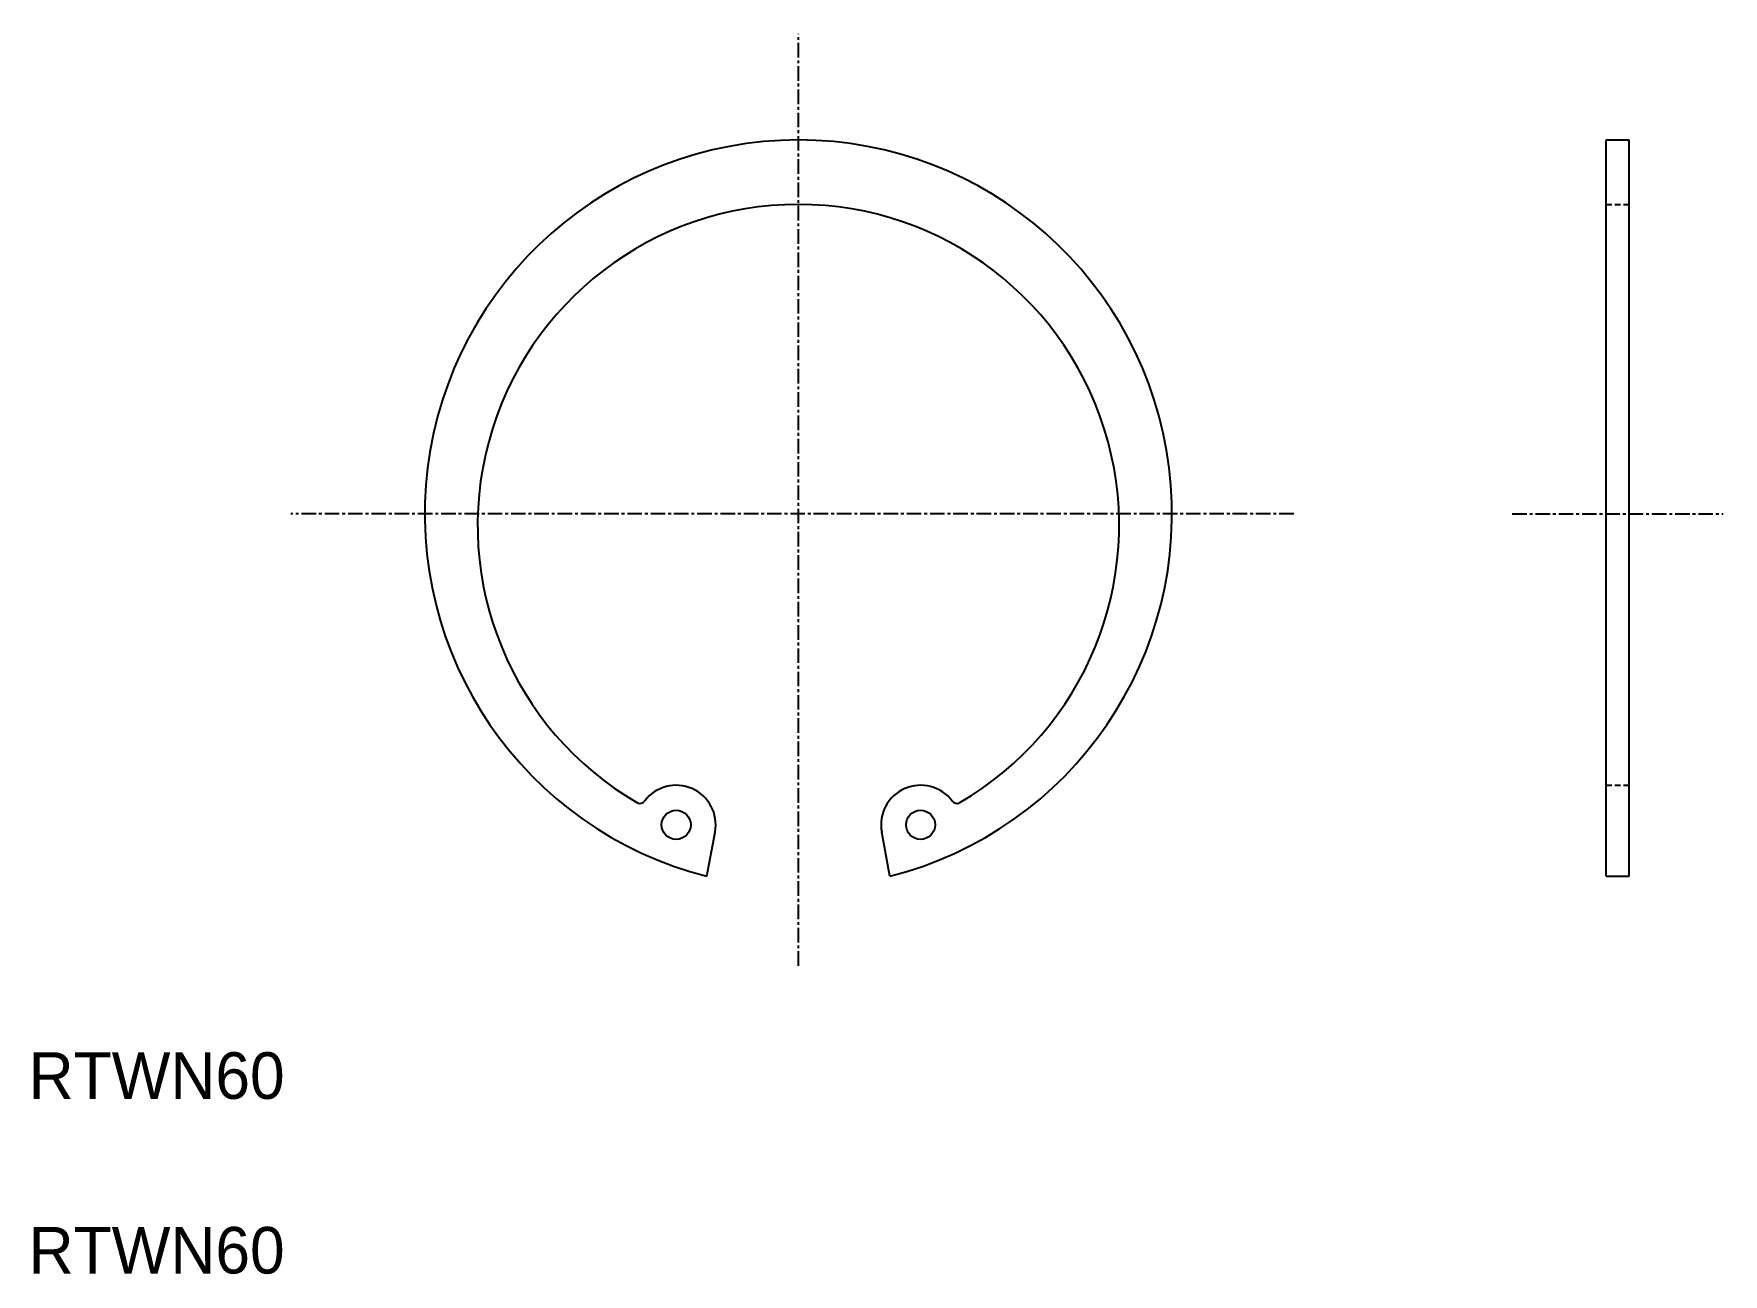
# Model space of a CAD drawing. Extents: x 10 to 156, y 10 to 116.
import ezdxf

# ---------------------------------------------------------------- set-up
doc = ezdxf.new("R2010")
doc.units = 0
doc.linetypes.add('CENTER', pattern=[2, 1.25, -0.25, 0.25, -0.25])
doc.linetypes.add('DASHED', pattern=[0.75, 0.5, -0.25])
doc.layers.get('0').update_dxf_attribs({"linetype": 'CONTINUOUS'})
doc.layers.add('CENTER', color=1, linetype='CENTER')

msp = doc.modelspace()

# ---------------------------------------------------------------- linework, layer by layer
at = {"color": 7, "linetype": 'CONTINUOUS'}
for p, q in [((145.52, 44.12), (145.52, 107.34)), ((145.52, 107.34), (147.52, 107.34)), ((147.52, 44.12), (147.52, 107.34)), ((68.27, 44.12), (68.98, 47.91)), ((84, 44.12), (83.29, 47.91)), ((145.52, 44.12), (147.52, 44.12))]:
    msp.add_line(p, q, dxfattribs=at)
at = {"color": 3, "linetype": 'DASHED'}
for p, q in [((145.52, 101.81), (147.52, 101.81)), ((145.52, 51.93), (147.52, 51.93))]:
    msp.add_line(p, q, dxfattribs=at)
at = {"color": 7, "linetype": 'CONTINUOUS'}
for centre in [(65.63, 48.53), (86.63, 48.53)]:
    msp.add_circle(centre, 1.25, dxfattribs=at)
for centre, radius, start, end in [((76.13, 75.24), 32.1, 284.1777, 255.8223), ((76.13, 74.25), 27.56, 300.2175, 239.7825), ((65.63, 48.53), 3.4, 349.4644, 143.0657), ((86.63, 48.53), 3.4, 36.9343, 190.5356), ((62.52, 50.87), 0.5, 239.7825, 323.0657), ((89.75, 50.87), 0.5, 216.9343, 300.2175)]:
    msp.add_arc(centre, radius, start, end, dxfattribs=at)
at = {"layer": 'CENTER', "color": 1, "linetype": 'CENTER'}
for p, q in [((76.13, 36.43), (76.13, 116.46)), ((118.69, 75.23), (32.51, 75.23)), ((137.46, 75.23), (155.59, 75.23))]:
    msp.add_line(p, q, dxfattribs=at)

# ---------------------------------------------------------------- texts
at = {"color": 7, "linetype": 'CONTINUOUS'}
for p in [(10, 25), (10, 10)]:
    msp.add_text('RTWN60', height=4, dxfattribs=at).set_placement(p)

doc.saveas('drawing.dxf')
